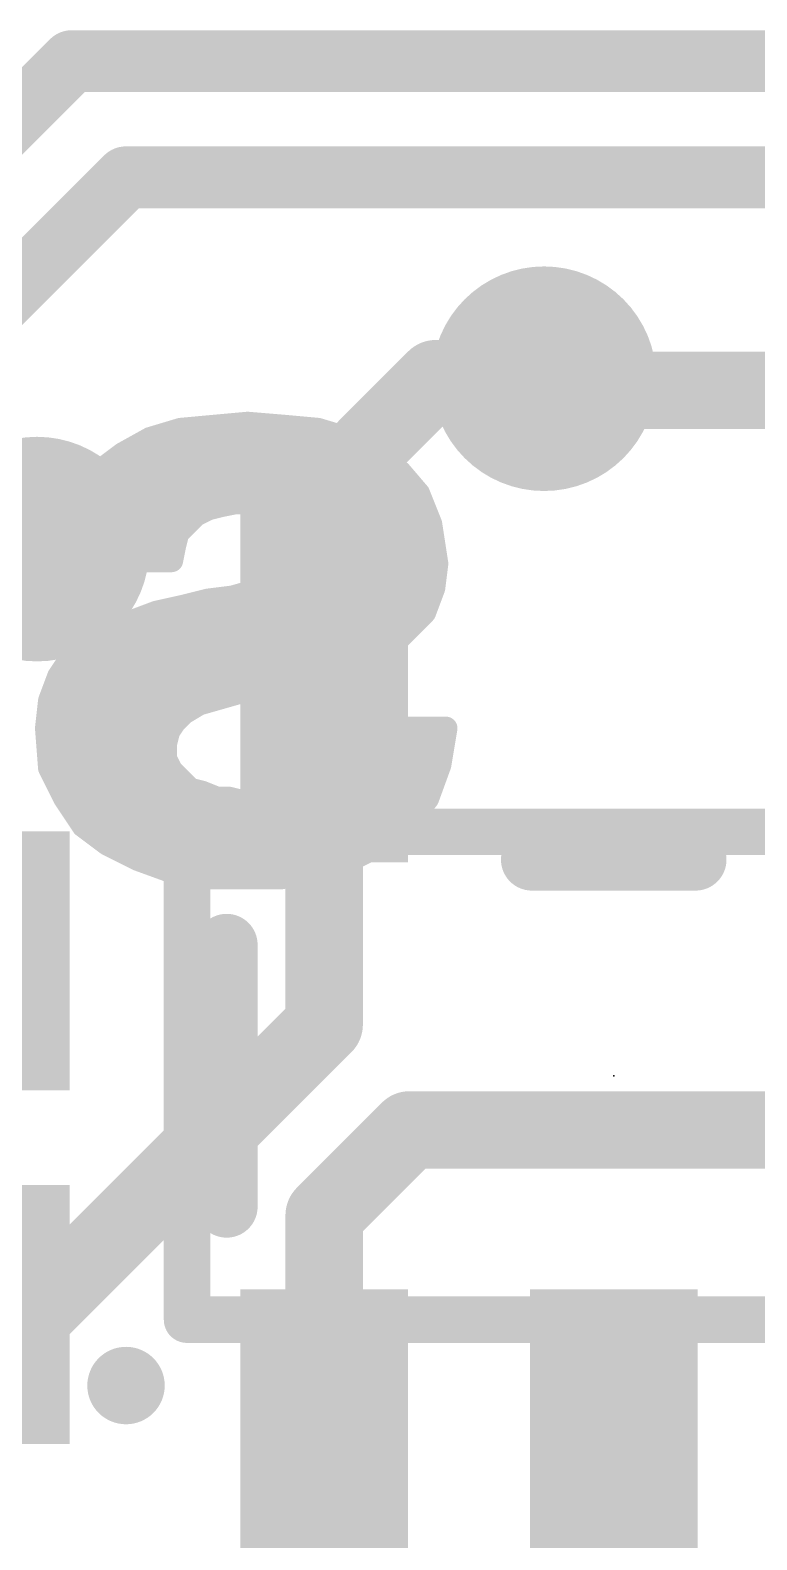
# Model space of a CAD drawing. Extents: x -34 to 52.6, y -23.4 to 26.6.
# Drawn here: x 17.313 to 19.697, y 4.854 to 9.804 of the extents above; entities that cross this region are included whole.
import ezdxf

# ---------------------------------------------------------------- set-up
doc = ezdxf.new("R2010")
doc.units = 0
for name, color, linetype in [('1', 12, 'CONTINUOUS'), ('16', 140, 'CONTINUOUS'), ('18', 110, 'CONTINUOUS'), ('21', 41, 'CONTINUOUS'), ('22', 40, 'CONTINUOUS'), ('23', 53, 'CONTINUOUS'), ('51', 53, 'CONTINUOUS')]:
    doc.layers.add(name, color=color, linetype=linetype)

# ---------------------------------------------------------------- blocks, each defined once
blk = doc.blocks.new('RECT')
blk.add_solid([(-0.5, -0.5), (0.5, -0.5), (-0.5, 0.5), (0.5, 0.5)])
blk = doc.blocks.new('ROUNDV')
at = {"const_width": 0.5}
blk.add_lwpolyline([(0, -0.25, 1), (0, 0.25, 1), (0, -0.25)], format="xyb", dxfattribs=at)

msp = doc.modelspace()

# ---------------------------------------------------------------- linework, layer by layer
at = {"layer": '1', "const_width": 0.254}
for points in [[(18.6436, 8.6614), (18.2778, 8.2956)], [(18.9992, 8.6614), (18.6436, 8.6614)], [(18.2778, 8.2956), (18.2778, 7.6755)], [(18.2778, 6.543), (18.2778, 7.6755)], [(17.327, 5.5922), (18.2778, 6.543)], [(18.2778, 5.9182), (18.5572, 6.1976)], [(18.5572, 6.1976), (20.32, 6.1976)], [(18.2778, 5.0753), (18.2778, 5.9182)], [(16.9926, 5.5922), (17.327, 5.5922)]]:
    msp.add_lwpolyline(points, dxfattribs=at)
at = {"layer": '1', "const_width": 0.127}
for points in [[(18.6436, 8.7249, 1), (18.6436, 8.5979)], [(18.6885, 8.6165, 1), (18.5987, 8.7063)], [(18.9992, 8.5979, 1), (18.9992, 8.7249)], [(18.3413, 8.2956, 1), (18.2143, 8.2956)], [(18.2329, 8.3405, 1), (18.3227, 8.2507)], [(18.3413, 7.6755, 1), (18.2143, 7.6755)], [(18.2143, 7.6755, 1), (18.3413, 7.6755)], [(18.3227, 6.4981, 1), (18.2329, 6.5879)], [(18.2143, 6.543, 1), (18.3413, 6.543)], [(18.5572, 6.2611, 1), (18.5572, 6.1341)], [(18.6021, 6.1527, 1), (18.5123, 6.2425)], [(18.3413, 5.9182, 1), (18.2143, 5.9182)], [(18.2329, 5.9631, 1), (18.3227, 5.8733)], [(17.2821, 5.6371, 1), (17.3719, 5.5473)], [(17.327, 5.5287, 1), (17.327, 5.6557)], [(18.2143, 5.0753, 1), (18.3413, 5.0753)]]:
    msp.add_lwpolyline(points, format="xyb", dxfattribs=at)
at = {"layer": '16'}
for points, const_width in [([(15.5575, 7.8105), (17.4498, 9.7028)], 0.2032), ([(17.4498, 9.7028), (22.1107, 9.7028)], 0.2032), ([(15.4178, 7.112), (17.6276, 9.3218)], 0.2032), ([(17.6276, 9.3218), (22.2758, 9.3218)], 0.2032), ([(18.9992, 8.6614), (19.0373, 8.6233)], 0.254), ([(21.6154, 8.6233), (19.0373, 8.6233)], 0.254)]:
    msp.add_lwpolyline(points, dxfattribs=dict(at, const_width=const_width))
for points, const_width in [([(17.4498, 9.7536, 1), (17.4498, 9.652)], 0.1016), ([(17.4857, 9.6669, 1), (17.4139, 9.7387)], 0.1016), ([(17.6276, 9.3726, 1), (17.6276, 9.271)], 0.1016), ([(17.6635, 9.2859, 1), (17.5917, 9.3577)], 0.1016), ([(19.0441, 8.7063, 1), (18.9543, 8.6165)], 0.127), ([(19.0373, 8.6868, 1), (19.0373, 8.5598)], 0.127), ([(18.9924, 8.5784, 1), (19.0822, 8.6682)], 0.127)]:
    msp.add_lwpolyline(points, format="xyb", dxfattribs=dict(at, const_width=const_width))
at = {"layer": '21', "const_width": 0.2032}
for points in [[(18.9594, 7.0842), (19.4962, 7.0842)], [(17.9578, 5.946), (17.9578, 6.8048)]]:
    msp.add_lwpolyline(points, dxfattribs=at)
at = {"layer": '21'}
for points, const_width in [([(18.9594, 7.135, 1), (18.9594, 7.0334)], 0.1016), ([(19.4962, 7.0334, 1), (19.4962, 7.135)], 0.1016), ([(18.0086, 6.8048, 1), (17.907, 6.8048)], 0.1016), ([(17.907, 5.946, 1), (18.0086, 5.946)], 0.1016), ([(17.6276, 5.2959, 1), (17.6276, 5.4229, 1), (17.6276, 5.2959)], 0.127)]:
    msp.add_lwpolyline(points, format="xyb", dxfattribs=dict(at, const_width=const_width))
at = {"layer": '22', "const_width": 0.0762}
for points in [[(17.807, 8.495), (17.707, 8.465)], [(18.027, 8.515), (17.807, 8.495)], [(18.147, 8.505), (18.027, 8.515)], [(18.257, 8.495), (18.147, 8.505)], [(18.357, 8.465), (18.257, 8.495)], [(17.707, 8.465), (17.617, 8.415)], [(17.6948, 8.4582), (18.3692, 8.4582)], [(18.447, 8.415), (18.357, 8.465)], [(17.617, 8.415), (17.537, 8.355)], [(17.573, 8.382), (18.491, 8.382)], [(18.527, 8.355), (18.447, 8.415)], [(17.537, 8.355), (17.467, 8.275)], [(18.587, 8.285), (18.527, 8.355)], [(17.494, 8.3058), (18.5692, 8.3058)], [(18.627, 8.185), (18.587, 8.285)], [(17.467, 8.275), (17.427, 8.175)], [(17.857, 8.215), (17.897, 8.235)], [(17.897, 8.235), (17.937, 8.245)], [(17.937, 8.245), (17.987, 8.255)], [(17.987, 8.255), (18.077, 8.255)], [(18.077, 8.255), (18.107, 8.245)], [(18.107, 8.245), (18.147, 8.245)], [(18.147, 8.245), (18.177, 8.235)], [(18.177, 8.235), (18.237, 8.195)], [(17.4488, 8.2296), (17.8862, 8.2296)], [(17.797, 8.155), (17.857, 8.215)], [(18.1851, 8.2296), (18.6092, 8.2296)], [(18.237, 8.195), (18.247, 8.165)], [(18.647, 8.055), (18.627, 8.185)], [(17.427, 8.175), (17.407, 8.065)], [(17.4231, 8.1534), (17.7966, 8.1534)], [(17.787, 8.115), (17.797, 8.155)], [(18.247, 8.165), (18.257, 8.125)], [(18.2499, 8.1534), (18.6319, 8.1534)], [(17.777, 8.065), (17.787, 8.115)], [(18.257, 8.125), (18.247, 8.075)], [(17.407, 8.065), (17.777, 8.065)], [(17.4092, 8.0772), (17.7794, 8.0772)], [(18.217, 8.035), (18.177, 8.005)], [(18.247, 8.075), (18.217, 8.035)], [(18.2474, 8.0772), (18.6436, 8.0772)], [(18.637, 7.975), (18.647, 8.055)], [(18.117, 7.985), (17.977, 7.945)], [(18.177, 8.005), (18.117, 7.985)], [(18.165, 8.001), (18.6403, 8.001)], [(17.897, 7.935), (17.817, 7.915)], [(17.977, 7.945), (17.897, 7.935)], [(18.607, 7.895), (18.637, 7.975)], [(17.727, 7.895), (17.647, 7.865)], [(17.817, 7.915), (17.727, 7.895)], [(17.8562, 7.9248), (18.6182, 7.9248)], [(18.507, 7.795), (18.607, 7.895)], [(17.577, 7.835), (17.507, 7.795)], [(17.647, 7.865), (17.577, 7.835)], [(17.6087, 7.8486), (18.5606, 7.8486)], [(17.507, 7.795), (17.447, 7.745)], [(18.437, 7.755), (18.507, 7.795)], [(17.447, 7.745), (17.407, 7.685)], [(17.4799, 7.7724), (18.4674, 7.7724)], [(18.357, 7.725), (18.437, 7.755)], [(17.4145, 7.6962), (18.2535, 7.6962)], [(18.197, 7.675), (18.277, 7.705)], [(18.277, 7.705), (18.357, 7.725)], [(17.407, 7.685), (17.377, 7.605)], [(18.007, 7.635), (18.097, 7.655)], [(18.097, 7.655), (18.197, 7.675)], [(17.377, 7.605), (17.367, 7.515)], [(17.3826, 7.62), (17.9545, 7.62)], [(17.817, 7.565), (17.867, 7.595)], [(17.867, 7.595), (18.007, 7.635)], [(17.3702, 7.5438), (17.7958, 7.5438)], [(17.787, 7.535), (17.817, 7.565)], [(17.367, 7.515), (17.377, 7.385)], [(17.757, 7.465), (17.767, 7.505)], [(17.767, 7.505), (17.787, 7.535)], [(18.307, 7.515), (18.297, 7.455)], [(18.677, 7.515), (18.307, 7.515)], [(18.657, 7.395), (18.677, 7.515)], [(17.3706, 7.4676), (17.7577, 7.4676)], [(17.757, 7.415), (17.757, 7.465)], [(18.297, 7.455), (18.277, 7.415)], [(18.2991, 7.4676), (18.6691, 7.4676)], [(17.3765, 7.3914), (17.7688, 7.3914)], [(17.777, 7.375), (17.757, 7.415)], [(18.277, 7.415), (18.257, 7.365)], [(18.2676, 7.3914), (18.6557, 7.3914)], [(18.617, 7.285), (18.657, 7.395)], [(17.377, 7.385), (17.427, 7.285)], [(17.837, 7.315), (17.777, 7.375)], [(18.257, 7.365), (18.217, 7.335)], [(17.4119, 7.3152), (17.8368, 7.3152)], [(17.877, 7.305), (17.837, 7.315)], [(17.927, 7.285), (17.877, 7.305)], [(18.117, 7.295), (18.067, 7.285)], [(18.217, 7.335), (18.117, 7.295)], [(18.1675, 7.3152), (18.628, 7.3152)], [(17.427, 7.285), (17.487, 7.195)], [(17.967, 7.285), (17.927, 7.285)], [(18.007, 7.275), (17.967, 7.285)], [(18.067, 7.285), (18.007, 7.275)], [(18.547, 7.195), (18.617, 7.285)], [(17.4577, 7.239), (18.5812, 7.239)], [(17.487, 7.195), (17.567, 7.135)], [(18.467, 7.135), (18.547, 7.195)], [(17.5299, 7.1628), (18.5041, 7.1628)], [(17.567, 7.135), (17.667, 7.085)], [(18.367, 7.085), (18.467, 7.135)], [(17.6638, 7.0866), (18.3702, 7.0866)], [(17.667, 7.085), (17.777, 7.045)], [(17.777, 7.045), (17.897, 7.025)], [(18.137, 7.025), (18.257, 7.045)], [(18.257, 7.045), (18.367, 7.085)], [(17.897, 7.025), (18.137, 7.025)]]:
    msp.add_lwpolyline(points, dxfattribs=at)
at = {"layer": '22', "const_width": 0.0381}
for points in [[(17.8053, 8.514, 1), (17.8087, 8.476)], [(17.8125, 8.4768, 1), (17.8015, 8.5132)], [(18.0286, 8.534, 1), (18.0254, 8.496)], [(18.0287, 8.496, 1), (18.0253, 8.534)], [(18.1487, 8.524, 1), (18.1453, 8.486)], [(18.1454, 8.486, 1), (18.1486, 8.524)], [(18.2625, 8.5132, 1), (18.2515, 8.4768)], [(18.2553, 8.476, 1), (18.2587, 8.514)], [(17.6948, 8.4772, 1), (17.6948, 8.4391)], [(17.7015, 8.4832, 1), (17.7125, 8.4468)], [(17.7163, 8.4483, 1), (17.6977, 8.4817)], [(18.3663, 8.4817, 1), (18.3477, 8.4483)], [(18.3515, 8.4468, 1), (18.3625, 8.4832)], [(18.3692, 8.4391, 1), (18.3692, 8.4772)], [(17.573, 8.401, 1), (17.573, 8.3629)], [(17.6077, 8.4317, 1), (17.6263, 8.3983)], [(17.6284, 8.3998, 1), (17.6056, 8.4302)], [(18.4584, 8.4302, 1), (18.4356, 8.3998)], [(18.4377, 8.3983, 1), (18.4563, 8.4317)], [(18.491, 8.3629, 1), (18.491, 8.401)], [(17.5256, 8.3702, 1), (17.5484, 8.3398)], [(17.5513, 8.3425, 1), (17.5227, 8.3675)], [(18.5415, 8.3674, 1), (18.5125, 8.3426)], [(18.5156, 8.3398, 1), (18.5384, 8.3702)], [(17.494, 8.3248, 1), (17.494, 8.2867)], [(18.6047, 8.2921, 1), (18.5693, 8.2779)], [(18.5692, 8.2867, 1), (18.5692, 8.3248)], [(17.4527, 8.2875, 1), (17.4813, 8.2625)], [(17.4847, 8.2679, 1), (17.4493, 8.2821)], [(17.8924, 8.2535, 1), (17.9016, 8.2165)], [(17.9055, 8.218, 1), (17.8885, 8.252)], [(17.9333, 8.2637, 1), (17.9407, 8.2263)], [(17.9416, 8.2265, 1), (17.9324, 8.2635)], [(17.987, 8.2741, 1), (17.987, 8.236)], [(17.9907, 8.2363, 1), (17.9833, 8.2737)], [(18.083, 8.2731, 1), (18.071, 8.2369)], [(18.077, 8.236, 1), (18.077, 8.2741)], [(18.107, 8.2641, 1), (18.107, 8.226)], [(18.101, 8.2269, 1), (18.113, 8.2631)], [(18.153, 8.2631, 1), (18.141, 8.2269)], [(18.147, 8.226, 1), (18.147, 8.2641)], [(18.1876, 8.2509, 1), (18.1664, 8.2191)], [(18.171, 8.2169, 1), (18.183, 8.2531)], [(18.5725, 8.2726, 1), (18.6015, 8.2974)], [(17.4488, 8.2486, 1), (17.4488, 8.2105)], [(17.8485, 8.232, 1), (17.8655, 8.198)], [(17.8705, 8.2015, 1), (17.8435, 8.2285)], [(17.8862, 8.2105, 1), (17.8862, 8.2486)], [(18.1851, 8.2486, 1), (18.1851, 8.2105)], [(18.2551, 8.201, 1), (18.2189, 8.189)], [(18.2264, 8.1791, 1), (18.2476, 8.2109)], [(18.6458, 8.1879, 1), (18.6082, 8.1821)], [(18.6092, 8.2105, 1), (18.6092, 8.2486)], [(17.4231, 8.1724, 1), (17.4231, 8.1343)], [(17.4093, 8.1821, 1), (17.4447, 8.1679)], [(17.4457, 8.1716, 1), (17.4083, 8.1784)], [(17.7835, 8.1685, 1), (17.8105, 8.1415)], [(17.8155, 8.1504, 1), (17.7785, 8.1596)], [(17.7966, 8.1343, 1), (17.7966, 8.1724)], [(18.2655, 8.1696, 1), (18.2285, 8.1604)], [(18.2289, 8.159, 1), (18.2651, 8.171)], [(18.2499, 8.1724, 1), (18.2499, 8.1343)], [(18.6093, 8.1779, 1), (18.6447, 8.1921)], [(18.6319, 8.1343, 1), (18.6319, 8.1724)], [(17.7685, 8.1196, 1), (17.8055, 8.1104)], [(17.8057, 8.1113, 1), (17.7683, 8.1187)], [(18.2757, 8.1213, 1), (18.2383, 8.1287)], [(18.2385, 8.1204, 1), (18.2755, 8.1296)], [(17.407, 8.084, 1), (17.407, 8.0459)], [(17.3883, 8.0684, 1), (17.4257, 8.0616)], [(17.4092, 8.0963, 1), (17.4092, 8.0582)], [(17.7583, 8.0687, 1), (17.7957, 8.0613)], [(17.777, 8.0459, 1), (17.777, 8.084)], [(17.7794, 8.0582, 1), (17.7794, 8.0963)], [(18.2284, 8.0198, 1), (18.2056, 8.0502)], [(18.2283, 8.0787, 1), (18.2657, 8.0713)], [(18.2474, 8.0963, 1), (18.2474, 8.0582)], [(18.2622, 8.0636, 1), (18.2318, 8.0864)], [(18.6659, 8.0526, 1), (18.6281, 8.0574)], [(18.6282, 8.0521, 1), (18.6658, 8.0579)], [(18.6436, 8.0582, 1), (18.6436, 8.0963)], [(18.111, 8.0031, 1), (18.123, 7.9669)], [(18.1222, 7.9667, 1), (18.1118, 8.0033)], [(18.165, 8.0201, 1), (18.165, 7.982)], [(18.1656, 8.0202, 1), (18.1884, 7.9898)], [(18.183, 7.9869, 1), (18.171, 8.0231)], [(18.2018, 8.0464, 1), (18.2322, 8.0236)], [(18.6403, 7.982, 1), (18.6403, 8.0201)], [(17.8946, 7.9539, 1), (17.8994, 7.9161)], [(17.9016, 7.9165, 1), (17.8924, 7.9535)], [(17.9718, 7.9633, 1), (17.9822, 7.9267)], [(17.9794, 7.9261, 1), (17.9746, 7.9639)], [(18.6181, 7.9774, 1), (18.6559, 7.9726)], [(18.6548, 7.9683, 1), (18.6192, 7.9817)], [(17.7229, 7.9136, 1), (17.7311, 7.8764)], [(17.7337, 7.8772, 1), (17.7203, 7.9128)], [(17.8124, 7.9335, 1), (17.8216, 7.8965)], [(17.8211, 7.8964, 1), (17.8129, 7.9336)], [(17.8562, 7.9439, 1), (17.8562, 7.9058)], [(18.6205, 7.8815, 1), (18.5935, 7.9085)], [(18.6182, 7.9058, 1), (18.6182, 7.9439)], [(17.5865, 7.8185, 1), (17.5675, 7.8515)], [(17.6087, 7.8677, 1), (17.6087, 7.8296)], [(17.6403, 7.8828, 1), (17.6537, 7.8472)], [(17.6545, 7.8475, 1), (17.6395, 7.8825)], [(18.5606, 7.8296, 1), (18.5606, 7.8677)], [(18.5892, 7.9017, 1), (18.6248, 7.8883)], [(17.4975, 7.8115, 1), (17.5165, 7.7785)], [(17.5192, 7.7804, 1), (17.4948, 7.8096)], [(17.5695, 7.8525, 1), (17.5845, 7.8175)], [(18.4935, 7.8085, 1), (18.5205, 7.7815)], [(18.5165, 7.7785, 1), (18.4975, 7.8115)], [(17.4348, 7.7596, 1), (17.4592, 7.7304)], [(17.4629, 7.7344, 1), (17.4311, 7.7556)], [(17.4799, 7.7915, 1), (17.4799, 7.7534)], [(18.4275, 7.7715, 1), (18.4465, 7.7385)], [(18.4437, 7.7372, 1), (18.4303, 7.7728)], [(18.4674, 7.7534, 1), (18.4674, 7.7915)], [(17.4145, 7.7153, 1), (17.4145, 7.6772)], [(18.2535, 7.6772, 1), (18.2535, 7.7153)], [(18.2724, 7.7235, 1), (18.2816, 7.6865)], [(18.2837, 7.6872, 1), (18.2703, 7.7228)], [(18.3503, 7.7428, 1), (18.3637, 7.7072)], [(18.3616, 7.7065, 1), (18.3524, 7.7435)], [(17.3911, 7.6956, 1), (17.4229, 7.6744)], [(17.4248, 7.6783, 1), (17.3892, 7.6917)], [(18.0933, 7.6737, 1), (18.1007, 7.6363)], [(18.1011, 7.6364, 1), (18.0929, 7.6736)], [(18.1903, 7.6928, 1), (18.2037, 7.6572)], [(18.2007, 7.6563, 1), (18.1933, 7.6937)], [(17.3592, 7.6117, 1), (17.3948, 7.5983)], [(17.3959, 7.6029, 1), (17.3581, 7.6071)], [(17.3826, 7.6391, 1), (17.3826, 7.601)], [(17.8618, 7.6133, 1), (17.8722, 7.5767)], [(17.8768, 7.5787, 1), (17.8572, 7.6113)], [(17.9545, 7.601, 1), (17.9545, 7.6391)], [(18.0029, 7.6536, 1), (18.0111, 7.6164)], [(18.0122, 7.6167, 1), (18.0018, 7.6533)], [(17.3702, 7.5629, 1), (17.3702, 7.5248)], [(17.7958, 7.5248, 1), (17.7958, 7.5629)], [(17.8072, 7.5813, 1), (17.8268, 7.5487)], [(17.8305, 7.5515, 1), (17.8035, 7.5785)], [(17.386, 7.5165, 1), (17.348, 7.5135)], [(17.3481, 7.5171, 1), (17.3859, 7.5129)], [(17.7511, 7.5156, 1), (17.7829, 7.4944)], [(17.7855, 7.5004, 1), (17.7485, 7.5096)], [(17.7735, 7.5485, 1), (17.8005, 7.5215)], [(17.8029, 7.5244, 1), (17.7711, 7.5456)], [(18.307, 7.5341, 1), (18.307, 7.496)], [(18.3258, 7.5119, 1), (18.2882, 7.5181)], [(18.6958, 7.5119, 1), (18.6582, 7.5181)], [(18.677, 7.496, 1), (18.677, 7.5341)], [(17.3706, 7.4867, 1), (17.3706, 7.4486)], [(17.7761, 7.465, 1), (17.738, 7.465)], [(17.7385, 7.4696, 1), (17.7755, 7.4604)], [(17.7577, 7.4486, 1), (17.7577, 7.4867)], [(18.2782, 7.4581, 1), (18.3158, 7.4519)], [(18.2991, 7.4867, 1), (18.2991, 7.4486)], [(18.314, 7.4465, 1), (18.28, 7.4635)], [(18.6691, 7.4486, 1), (18.6691, 7.4867)], [(17.3765, 7.4104, 1), (17.3765, 7.3723)], [(17.774, 7.4235, 1), (17.74, 7.4065)], [(17.738, 7.415, 1), (17.7761, 7.415)], [(17.7688, 7.3723, 1), (17.7688, 7.4104)], [(18.2676, 7.4104, 1), (18.2676, 7.3723)], [(18.26, 7.4235, 1), (18.294, 7.4065)], [(18.2947, 7.4079, 1), (18.2593, 7.4221)], [(18.6749, 7.3885, 1), (18.6391, 7.4015)], [(18.6557, 7.3723, 1), (18.6557, 7.4104)], [(17.394, 7.3935, 1), (17.36, 7.3765)], [(17.358, 7.3835, 1), (17.396, 7.3865)], [(17.7905, 7.3885, 1), (17.7635, 7.3615)], [(17.76, 7.3665, 1), (17.794, 7.3835)], [(18.2393, 7.3721, 1), (18.2747, 7.3579)], [(18.2684, 7.3498, 1), (18.2456, 7.3802)], [(18.6382, 7.3981, 1), (18.6758, 7.3919)], [(17.4119, 7.3342, 1), (17.4119, 7.2961)], [(17.8416, 7.3335, 1), (17.8324, 7.2965)], [(17.8235, 7.3015, 1), (17.8505, 7.3285)], [(17.8368, 7.2961, 1), (17.8368, 7.3342)], [(17.8841, 7.3227, 1), (17.8699, 7.2873)], [(17.8724, 7.2865, 1), (17.8816, 7.3235)], [(18.1099, 7.3127, 1), (18.1241, 7.2773)], [(18.1207, 7.2763, 1), (18.1133, 7.3137)], [(18.1675, 7.3342, 1), (18.1675, 7.2961)], [(18.2056, 7.3502, 1), (18.2284, 7.3198)], [(18.2241, 7.3173, 1), (18.2099, 7.3527)], [(18.628, 7.2961, 1), (18.628, 7.3342)], [(17.4429, 7.2956, 1), (17.4111, 7.2744)], [(17.41, 7.2765, 1), (17.444, 7.2935)], [(17.927, 7.3041, 1), (17.927, 7.266)], [(17.9199, 7.2673, 1), (17.9341, 7.3027)], [(17.9716, 7.3035, 1), (17.9624, 7.2665)], [(17.967, 7.266, 1), (17.967, 7.3041)], [(18.0039, 7.2938, 1), (18.0101, 7.2562)], [(18.0024, 7.2565, 1), (18.0116, 7.2935)], [(18.0633, 7.3037, 1), (18.0707, 7.2663)], [(18.0701, 7.2662, 1), (18.0639, 7.3038)], [(18.5991, 7.2915, 1), (18.6349, 7.2785)], [(18.632, 7.2733, 1), (18.602, 7.2967)], [(17.4577, 7.2581, 1), (17.4577, 7.22)], [(17.4984, 7.2102, 1), (17.4756, 7.1798)], [(18.5584, 7.1798, 1), (18.5356, 7.2102)], [(18.5812, 7.22, 1), (18.5812, 7.2581)], [(17.4711, 7.1844, 1), (17.5029, 7.2056)], [(17.5299, 7.1819, 1), (17.5299, 7.1438)], [(18.5041, 7.1438, 1), (18.5041, 7.1819)], [(18.532, 7.2067, 1), (18.562, 7.1833)], [(17.5755, 7.152, 1), (17.5585, 7.118)], [(17.5556, 7.1198, 1), (17.5784, 7.1502)], [(18.4556, 7.1502, 1), (18.4784, 7.1198)], [(18.4755, 7.118, 1), (18.4585, 7.152)], [(17.6638, 7.1057, 1), (17.6638, 7.0676)], [(17.6735, 7.1029, 1), (17.6605, 7.0671)], [(17.6585, 7.068, 1), (17.6755, 7.102)], [(17.7801, 7.0638, 1), (17.7739, 7.0262)], [(17.7705, 7.0271, 1), (17.7835, 7.0629)], [(18.2505, 7.0629, 1), (18.2635, 7.0271)], [(18.2601, 7.0262, 1), (18.2539, 7.0638)], [(18.3585, 7.102, 1), (18.3755, 7.068)], [(18.3735, 7.0671, 1), (18.3605, 7.1029)], [(18.3702, 7.0676, 1), (18.3702, 7.1057)], [(17.897, 7.0441, 1), (17.897, 7.006)], [(17.8939, 7.0062, 1), (17.9001, 7.0438)], [(18.1339, 7.0438, 1), (18.1401, 7.0062)], [(18.137, 7.006, 1), (18.137, 7.0441)]]:
    msp.add_lwpolyline(points, format="xyb", dxfattribs=at)
at = {"layer": '23'}
msp.add_point((19.2278, 6.3754), dxfattribs=at)
at = {"layer": '51', "const_width": 0.1524}
for points in [[(17.8278, 7.1754), (20.6278, 7.1754)], [(17.8278, 7.1754), (17.8278, 5.5754)], [(20.6278, 5.5754), (17.8278, 5.5754)]]:
    msp.add_lwpolyline(points, dxfattribs=at)
at = {"layer": '51', "const_width": 0.0762}
for points in [[(17.8278, 7.2135, 1), (17.8278, 7.1373)], [(17.8659, 7.1754, 1), (17.7897, 7.1754)], [(17.8278, 5.6135, 1), (17.8278, 5.5373)], [(17.7897, 5.5754, 1), (17.8659, 5.5754)]]:
    msp.add_lwpolyline(points, format="xyb", dxfattribs=at)

# ---------------------------------------------------------------- block references
at = {"layer": '1', "xscale": 0.55, "yscale": 1.2}
for p in [(18.2778, 7.6755), (18.2778, 5.0753), (19.2278, 5.0753)]:
    msp.add_blockref('RECT', p, dxfattribs=at)
at = {"layer": '1', "xscale": 0.85, "yscale": 0.9, "rotation": 90}
for p in [(16.9926, 6.7522), (16.9926, 5.5922)]:
    msp.add_blockref('RECT', p, dxfattribs=at)
at = {"layer": '18', "xscale": 0.7366, "yscale": 0.7366}
for p in [(18.9992, 8.6614), (18.9992, 8.6614), (17.3355, 8.1026), (17.3355, 8.1026)]:
    msp.add_blockref('ROUNDV', p, dxfattribs=at)
at = {"layer": '51', "xscale": 0.5, "yscale": 0.65}
for p in [(18.2778, 7.5504), (18.2778, 5.2004), (19.2278, 5.2004)]:
    msp.add_blockref('RECT', p, dxfattribs=at)

doc.saveas('drawing.dxf')
